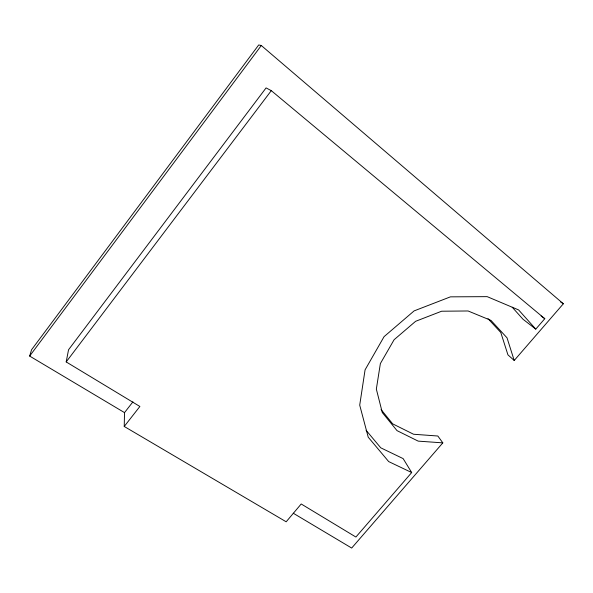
<?xml version="1.0" encoding="UTF-8"?>
<svg xmlns="http://www.w3.org/2000/svg" width="593" height="593" viewBox="0 0 593 593"><rect width="100%" height="100%" fill="white"/><g stroke="black" fill="none" stroke-linecap="round" stroke-linejoin="round"><path stroke-width="0.89" d="M366.066 430.259L380.743 447.811L403.136 458.604L411.69 472.554L355.896 537.036L301.207 503.983L286.174 521.796L124.233 426.463L124.523 412.624L132.921 401.861M124.233 426.463L139.881 406.472L66.186 361.93L68.543 349.766L266.079 87.905L271.29 90.647L544.789 318.7L535.775 329.122L522.989 319.234L512.204 307.211M124.523 412.624L29.65 356.067L31.577 349.729L258.718 44.949L261.305 45.513L563.35 303.779L514.213 360.485L507.934 354.844L500.788 332.495L487.98 318.604M29.65 356.067L261.305 45.513M66.186 361.93L271.29 90.647M381.047 409.541L392.677 423.854L413.558 434.246L437.827 436.011L442.823 442.867L351.679 548.051L293.261 513.219M442.823 442.867L418.198 441.125L397.021 430.637L382.292 412.543L376.34 389.097L380.372 363.561L394.1 339.722L415.619 321.302L441.637 311.221L468.099 310.977L490.982 320.405L507.03 337.832L514.213 360.485M411.69 472.554L388.682 461.584L368.223 437.189L359.714 405.152L365.073 369.854L384.079 336.646L414.107 310.895L450.435 296.848L487.187 296.648L518.638 309.939L535.775 329.122M560.474 301.867L563.35 303.779M541.15 316.039L544.789 318.7"/></g></svg>
